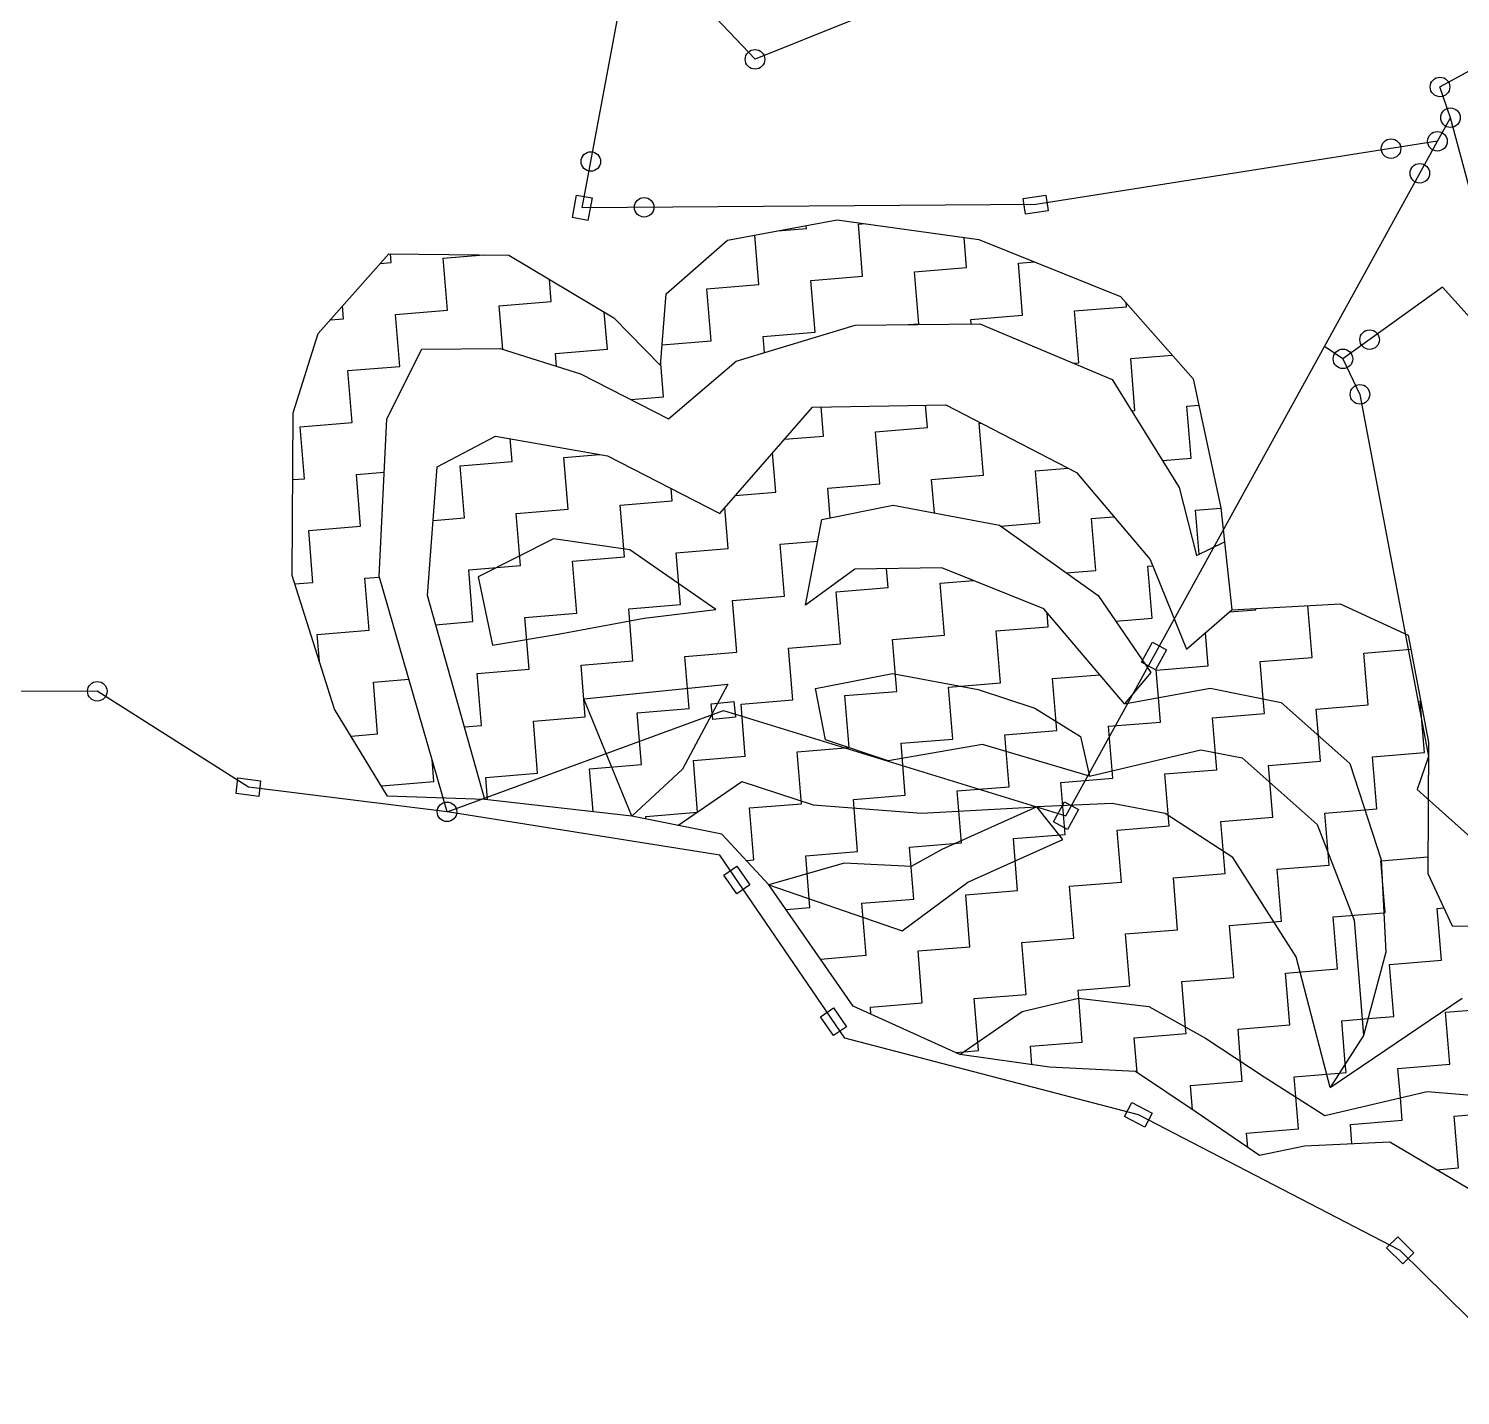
# Model space of a CAD drawing. Header units: metres. Extents: x 307122 to 311809, y 1926082 to 1930533.
# Drawn here: x 310680.9 to 311126, y 1926417.8 to 1926842.7 of the extents above; entities that cross this region are included whole.
import ezdxf

# ---------------------------------------------------------------- set-up
doc = ezdxf.new("R2010")
doc.units = ezdxf.units.M
for name, color, linetype in [('POLY_HATCH', 12, 'Continuous'), ('POLY_PARCEL', 6, 'Continuous'), ('V_BOUND_LINE', 7, 'Continuous')]:
    doc.layers.add(name, color=color, linetype=linetype)

msp = doc.modelspace()

# ---------------------------------------------------------------- linework, layer by layer
for points in [[(310849.97, 1926783.99), (310851.27, 1926790.97), (310856.1, 1926790.07), (310854.8, 1926783.09)], [(310990.11, 1926789.85), (310997.12, 1926790.95), (310997.89, 1926786.1), (310990.88, 1926785)], [(311026.92, 1926645.77), (311030.35, 1926651.99), (311034.65, 1926649.62), (311031.22, 1926643.4)], [(310893.12, 1926632.77), (310900.18, 1926633.53), (310900.7, 1926628.64), (310893.64, 1926627.89)], [(310746.01, 1926609.78), (310753.06, 1926608.9), (310752.45, 1926604.03), (310745.41, 1926604.91)], [(311007.27, 1926599.92), (311003.85, 1926593.7), (310999.54, 1926596.07), (311002.97, 1926602.29)], [(310901.06, 1926573.73), (310897.06, 1926579.59), (310901.12, 1926582.36), (310905.12, 1926576.5)], [(310931.18, 1926538.31), (310935.18, 1926532.44), (310931.12, 1926529.68), (310927.12, 1926535.54)], [(311023.88, 1926508.85), (311030.19, 1926505.59), (311027.93, 1926501.23), (311021.63, 1926504.49)], [(311106.54, 1926467.15), (311111.58, 1926462.16), (311108.13, 1926458.67), (311103.08, 1926463.66)]]:
    msp.add_lwpolyline(points, close=True)
for centre in [(310906.74, 1926833.15), (311119.69, 1926824.57), (311122.94, 1926815.01), (311104.47, 1926805.39), (311118.89, 1926807.67), (310855.71, 1926801.38), (311113.41, 1926797.72), (310872.28, 1926787.16), (311097.8, 1926746.01), (311089.52, 1926740.03), (311094.8, 1926729.01), (310702.27, 1926636.71), (310810.99, 1926599.22)]:
    msp.add_circle(centre, 3.04)
at = {"layer": 'POLY_HATCH'}
for p, q in [((310898.19, 1926776.94), (310932.3, 1926783.29)), ((310932.3, 1926783.29), (310976.31, 1926777.14)), ((310879.13, 1926760.29), (310898.19, 1926776.94)), ((310976.31, 1926777.14), (311020.39, 1926759.46)), ((310770.92, 1926747.87), (310792.86, 1926772.73)), ((310792.86, 1926772.73), (310830.19, 1926772.25)), ((310830.19, 1926772.25), (310862.87, 1926752.75)), ((310877.41, 1926737.97), (310879.13, 1926760.29)), ((311020.39, 1926759.46), (311042.92, 1926733.8)), ((310862.87, 1926752.75), (310877.41, 1926737.97)), ((310900.9, 1926739.33), (310937.9, 1926750.48)), ((310937.9, 1926750.48), (310976.67, 1926750.95)), ((310976.67, 1926750.95), (311017.81, 1926733.58)), ((310763.17, 1926723.27), (310770.92, 1926747.87)), ((310792.26, 1926721.39), (310803.12, 1926743.03)), ((310803.12, 1926743.03), (310827.47, 1926743.23)), ((310827.47, 1926743.23), (310852.49, 1926735.35)), ((310879.81, 1926721.35), (310900.9, 1926739.33)), ((310852.49, 1926735.35), (310879.81, 1926721.35)), ((311017.81, 1926733.58), (311038.61, 1926700.09)), ((311042.92, 1926733.8), (311051.54, 1926693.69)), ((310895.76, 1926691.98), (310924.64, 1926725.03)), ((310924.64, 1926725.03), (310966.1, 1926725.73)), ((310966.1, 1926725.73), (311006.64, 1926704.69)), ((310762.88, 1926672.67), (310763.17, 1926723.27)), ((310789.95, 1926672.48), (310792.26, 1926721.39)), ((310807.93, 1926706.43), (310826.09, 1926716.05)), ((310826.09, 1926716.05), (310860.9, 1926709.88)), ((310804.89, 1926666.48), (310807.93, 1926706.43)), ((310860.9, 1926709.88), (310895.76, 1926691.98)), ((311006.64, 1926704.69), (311029.62, 1926677.7)), ((311038.61, 1926700.09), (311043.96, 1926678.88)), ((310927.51, 1926690.08), (310949.7, 1926694.6)), ((310949.7, 1926694.6), (310982.71, 1926688.29)), ((311051.54, 1926693.69), (311055.02, 1926662.03)), ((310922.47, 1926663.5), (310927.51, 1926690.08)), ((310982.71, 1926688.29), (311013.39, 1926666.44)), ((310844.05, 1926684.13), (310820.66, 1926672.29)), ((310867.81, 1926680.67), (310844.05, 1926684.13)), ((310894.6, 1926662.11), (310867.81, 1926680.67)), ((311043.96, 1926678.88), (311052.69, 1926683.2)), ((310937.8, 1926674.68), (310922.47, 1926663.5)), ((310964.84, 1926675.09), (310937.8, 1926674.68)), ((310996.57, 1926662.36), (310964.84, 1926675.09)), ((311029.62, 1926677.7), (311040.93, 1926649.75)), ((310776.05, 1926631.16), (310762.88, 1926672.67)), ((310810.99, 1926599.22), (310789.95, 1926672.48)), ((310820.66, 1926672.29), (310825.11, 1926651)), ((310822.76, 1926603.05), (310804.89, 1926666.48)), ((311013.39, 1926666.44), (311029.79, 1926642.52)), ((310872.26, 1926659.38), (310894.6, 1926662.11)), ((311021.56, 1926632.83), (310996.57, 1926662.36)), ((311040.93, 1926649.75), (311055.02, 1926662.03)), ((311055.02, 1926662.03), (311088.61, 1926663.9)), ((311088.61, 1926663.9), (311109.84, 1926654.1)), ((310845.58, 1926654.48), (310872.26, 1926659.38)), ((310825.11, 1926651), (310845.58, 1926654.48)), ((311109.84, 1926654.1), (311116.11, 1926620.9)), ((310925.5, 1926637.58), (310949.48, 1926642.25)), ((310949.48, 1926642.25), (310976.07, 1926637.22)), ((311029.79, 1926642.52), (311021.56, 1926632.83)), ((310853.55, 1926634.38), (310898.31, 1926638.96)), ((310898.31, 1926638.96), (310884.23, 1926612.54)), ((310928.61, 1926621.59), (310925.5, 1926637.58)), ((310976.07, 1926637.22), (310993.7, 1926631.44)), ((311021.56, 1926632.83), (311048.24, 1926637.72)), ((311048.24, 1926637.72), (311070.27, 1926633.21)), ((310792.48, 1926604.12), (310776.05, 1926631.16)), ((310868.47, 1926597.93), (310853.55, 1926634.38)), ((310993.7, 1926631.44), (311007.95, 1926622.69)), ((311070.27, 1926633.21), (311091.69, 1926614.22)), ((310948.1, 1926615.07), (310928.61, 1926621.59)), ((310928.61, 1926621.59), (310928.61, 1926621.59)), ((311007.95, 1926622.69), (311010.77, 1926610.29)), ((310977.47, 1926620.19), (310948.1, 1926615.07)), ((311010.77, 1926610.29), (310977.47, 1926620.19)), ((311010.77, 1926610.29), (311045.3, 1926618.53)), ((311045.3, 1926618.53), (311058.15, 1926615.98)), ((311116.11, 1926620.9), (311115.91, 1926580.07)), ((310884.23, 1926612.54), (310868.47, 1926597.93)), ((311058.15, 1926615.98), (311081.5, 1926595.34)), ((311091.69, 1926614.22), (311101.36, 1926584.33)), ((310882.74, 1926595.03), (310902.6, 1926608.63)), ((310902.6, 1926608.63), (310924.85, 1926601.43)), ((310822.76, 1926603.05), (310792.48, 1926604.12)), ((310868.47, 1926597.93), (310822.76, 1926603.05)), ((310924.85, 1926601.43), (310958.47, 1926598.78)), ((310958.47, 1926598.78), (310994.4, 1926600.82)), ((310994.4, 1926600.82), (310964.8, 1926587.57)), ((311017.79, 1926601.84), (310994.4, 1926600.82)), ((311002.46, 1926590.66), (310994.4, 1926600.82)), ((311034.29, 1926598.68), (311017.79, 1926601.84)), ((310896.46, 1926592.24), (310868.47, 1926597.93)), ((311055.27, 1926585.06), (311034.29, 1926598.68)), ((311081.5, 1926595.34), (311092.97, 1926565.6)), ((310911.07, 1926576.58), (310896.46, 1926592.24)), ((310972.86, 1926577.4), (311002.46, 1926590.66)), ((310964.8, 1926587.57), (310955.31, 1926582.28)), ((310934.46, 1926583.27), (310911.07, 1926576.58)), ((310955.31, 1926582.28), (310934.46, 1926583.27)), ((311074.95, 1926554.19), (311055.27, 1926585.06)), ((311101.36, 1926584.33), (311102.81, 1926555.58)), ((310952.44, 1926562.19), (310972.86, 1926577.4)), ((311115.91, 1926580.07), (311123.46, 1926563.83)), ((310937.26, 1926538.79), (310911.07, 1926576.58)), ((310911.07, 1926576.58), (310952.44, 1926562.19)), ((311092.97, 1926565.6), (311095.91, 1926529.75)), ((311123.46, 1926563.83), (311152.79, 1926563.57)), ((311102.81, 1926555.58), (311095.91, 1926529.75)), ((311085.5, 1926513.56), (311074.95, 1926554.19)), ((310989.82, 1926537.16), (311007.33, 1926541.3)), ((311007.33, 1926541.3), (311029.17, 1926538.76)), ((311085.5, 1926513.56), (311126.55, 1926541.28)), ((310970.46, 1926523.77), (310937.26, 1926538.79)), ((310970.46, 1926523.77), (310989.82, 1926537.16)), ((311029.17, 1926538.76), (311046.75, 1926528.85)), ((311046.75, 1926528.85), (311065.05, 1926516.83)), ((311095.91, 1926529.75), (311085.5, 1926513.56)), ((310998.31, 1926519.85), (310970.46, 1926523.77)), ((311025.06, 1926518.49), (310998.31, 1926519.85)), ((311043.86, 1926505.84), (311025.06, 1926518.49)), ((311065.05, 1926516.83), (311083.88, 1926504.86)), ((311083.88, 1926504.86), (311115.72, 1926512.34)), ((311115.72, 1926512.34), (311141.86, 1926510.16)), ((311063.61, 1926492.37), (311043.86, 1926505.84)), ((311104.11, 1926496.58), (311077.58, 1926495.29)), ((311133.05, 1926479.43), (311104.11, 1926496.58)), ((311077.58, 1926495.29), (311063.61, 1926492.37))]:
    msp.add_line(p, q, dxfattribs=at)
at = {"layer": 'POLY_HATCH', "linetype": 'Continuous'}
for p, q in [((310922.75, 1926780.58), (310922.68, 1926781.5)), ((310938.89, 1926781.9), (310940.97, 1926782.07)), ((310940.21, 1926765.77), (310938.89, 1926781.9)), ((310907.94, 1926763.12), (310906.68, 1926778.52)), ((310913.81, 1926779.85), (310922.75, 1926780.58)), ((310972.49, 1926768.41), (310971.72, 1926777.78)), ((310793.65, 1926769.99), (310793.43, 1926772.73)), ((310790.18, 1926769.71), (310793.65, 1926769.99)), ((310809.79, 1926771.31), (310822.42, 1926772.35)), ((310811.11, 1926755.18), (310809.79, 1926771.31)), ((310956.35, 1926767.09), (310972.49, 1926768.41)), ((310988.63, 1926769.74), (310993.72, 1926770.15)), ((310989.95, 1926753.6), (310988.63, 1926769.74)), ((310843.39, 1926757.82), (310842.82, 1926764.71)), ((310924.08, 1926764.44), (310940.21, 1926765.77)), ((310925.4, 1926748.3), (310924.08, 1926764.44)), ((310957.68, 1926750.95), (310956.35, 1926767.09)), ((310891.8, 1926761.79), (310907.94, 1926763.12)), ((310893.12, 1926745.66), (310891.8, 1926761.79)), ((310778.84, 1926752.53), (310778.51, 1926756.47)), ((310794.97, 1926753.85), (310811.11, 1926755.18)), ((310827.25, 1926756.5), (310843.39, 1926757.82)), ((310828.36, 1926742.95), (310827.25, 1926756.5)), ((311006.09, 1926754.92), (311022.23, 1926756.25)), ((311007.41, 1926738.78), (311006.09, 1926754.92)), ((311022.23, 1926756.25), (311022.13, 1926757.48)), ((310774.74, 1926752.19), (310778.84, 1926752.53)), ((310796.3, 1926737.71), (310794.97, 1926753.85)), ((310860.85, 1926743.01), (310859.9, 1926754.52)), ((310954.39, 1926750.68), (310957.68, 1926750.95)), ((310973.81, 1926752.27), (310989.95, 1926753.6)), ((310973.92, 1926750.92), (310973.81, 1926752.27)), ((310909.26, 1926746.98), (310925.4, 1926748.3)), ((310909.67, 1926741.97), (310909.26, 1926746.98)), ((310844.71, 1926741.69), (310860.85, 1926743.01)), ((310845.04, 1926737.7), (310844.71, 1926741.69)), ((310877.9, 1926744.41), (310893.12, 1926745.66)), ((310780.16, 1926736.39), (310796.3, 1926737.71)), ((310878.31, 1926728.19), (310877.46, 1926738.62)), ((311005.79, 1926738.65), (311007.41, 1926738.78)), ((311023.55, 1926740.11), (311036.45, 1926741.17)), ((311024.87, 1926723.97), (311023.55, 1926740.11)), ((310781.48, 1926720.25), (310780.16, 1926736.39)), ((310868.1, 1926727.36), (310878.31, 1926728.19)), ((310928.05, 1926716.03), (310927.31, 1926725.08)), ((310960.32, 1926718.68), (310959.75, 1926725.62)), ((311023.83, 1926723.89), (311024.87, 1926723.97)), ((311041.01, 1926725.29), (311044.68, 1926725.6)), ((311042.34, 1926709.16), (311041.01, 1926725.29)), ((310765.35, 1926718.93), (310781.48, 1926720.25)), ((310976.46, 1926720), (310977.05, 1926720.05)), ((310977.78, 1926703.86), (310976.46, 1926720)), ((310766.67, 1926702.79), (310765.35, 1926718.93)), ((310831.22, 1926708.09), (310830.63, 1926715.24)), ((310915.9, 1926715.03), (310928.05, 1926716.03)), ((310944.19, 1926717.35), (310960.32, 1926718.68)), ((310945.51, 1926701.21), (310944.19, 1926717.35)), ((310847.36, 1926709.41), (310858.42, 1926710.32)), ((310913.23, 1926698.57), (310912.23, 1926710.83)), ((310815.08, 1926706.76), (310831.22, 1926708.09)), ((310816.41, 1926690.62), (310815.08, 1926706.76)), ((310848.68, 1926693.27), (310847.36, 1926709.41)), ((310993.92, 1926705.19), (311004.08, 1926706.02)), ((311033.43, 1926708.43), (311042.34, 1926709.16)), ((310763.05, 1926702.49), (310766.67, 1926702.79)), ((310782.81, 1926704.11), (310791.48, 1926704.83)), ((310784.13, 1926687.98), (310782.81, 1926704.11)), ((310961.65, 1926702.54), (310977.78, 1926703.86)), ((310962.5, 1926692.16), (310961.65, 1926702.54)), ((310995.25, 1926689.05), (310993.92, 1926705.19)), ((310880.96, 1926695.92), (310880.64, 1926699.74)), ((310900.61, 1926697.53), (310913.23, 1926698.57)), ((310929.37, 1926699.89), (310945.51, 1926701.21)), ((310930.13, 1926690.61), (310929.37, 1926699.89)), ((310832.54, 1926691.95), (310848.68, 1926693.27)), ((310864.82, 1926694.6), (310880.96, 1926695.92)), ((310866.14, 1926678.46), (310864.82, 1926694.6)), ((310898.42, 1926681.11), (310897.38, 1926693.83)), ((311043.66, 1926693.02), (311051.54, 1926693.67)), ((311044.79, 1926679.29), (311043.66, 1926693.02)), ((310767.99, 1926686.65), (310784.13, 1926687.98)), ((310806.66, 1926689.83), (310816.41, 1926690.62)), ((310833.87, 1926675.81), (310832.54, 1926691.95)), ((310983.05, 1926688.05), (310995.25, 1926689.05)), ((311011.38, 1926690.37), (311018.34, 1926690.94)), ((311012.71, 1926674.23), (311011.38, 1926690.37)), ((310769.32, 1926670.52), (310767.99, 1926686.65)), ((310882.28, 1926679.78), (310898.42, 1926681.11)), ((310883.61, 1926663.64), (310882.28, 1926679.78)), ((310914.56, 1926682.43), (310926.24, 1926683.39)), ((310915.88, 1926666.29), (310914.56, 1926682.43)), ((310817.73, 1926674.49), (310833.87, 1926675.81)), ((310850.01, 1926677.13), (310866.14, 1926678.46)), ((310851.33, 1926661), (310850.01, 1926677.13)), ((310948.16, 1926668.94), (310947.67, 1926674.83)), ((311028.85, 1926675.56), (311030.43, 1926675.69)), ((311030.17, 1926659.42), (311028.85, 1926675.56)), ((310763.71, 1926670.06), (310769.32, 1926670.52)), ((310785.46, 1926671.84), (310790.03, 1926672.21)), ((310786.78, 1926655.7), (310785.46, 1926671.84)), ((310819.05, 1926658.35), (310817.73, 1926674.49)), ((310964.29, 1926670.26), (310974.74, 1926671.12)), ((310965.62, 1926654.12), (310964.29, 1926670.26)), ((311003.51, 1926673.48), (311012.71, 1926674.23)), ((310899.74, 1926664.97), (310915.88, 1926666.29)), ((310932.02, 1926667.61), (310948.16, 1926668.94)), ((310933.34, 1926651.48), (310932.02, 1926667.61)), ((310867.47, 1926662.32), (310883.61, 1926663.64)), ((310868.79, 1926646.18), (310867.47, 1926662.32)), ((310901.07, 1926648.83), (310899.74, 1926664.97)), ((310997.89, 1926656.77), (310997.53, 1926661.23)), ((311054.3, 1926661.4), (311062.44, 1926662.07)), ((311062.44, 1926662.07), (311062.41, 1926662.44)), ((311079.91, 1926647.25), (311078.59, 1926663.34)), ((310807.45, 1926657.4), (310819.05, 1926658.35)), ((310835.19, 1926659.67), (310851.33, 1926661)), ((310836.52, 1926643.53), (310835.19, 1926659.67)), ((310981.76, 1926655.45), (310997.89, 1926656.77)), ((311018.84, 1926658.49), (311030.17, 1926659.42)), ((310770.64, 1926654.38), (310786.78, 1926655.7)), ((310771.32, 1926646.07), (310770.64, 1926654.38)), ((310949.48, 1926652.8), (310965.62, 1926654.12)), ((310950.8, 1926636.66), (310949.48, 1926652.8)), ((310983.08, 1926639.31), (310981.76, 1926655.45)), ((311047.63, 1926644.61), (311046.79, 1926654.86)), ((310884.93, 1926647.51), (310901.07, 1926648.83)), ((310917.2, 1926650.15), (310933.34, 1926651.48)), ((310918.53, 1926634.02), (310917.2, 1926650.15)), ((311096.04, 1926648.58), (311110.66, 1926649.78)), ((311097.37, 1926632.44), (311096.04, 1926648.58)), ((310820.38, 1926642.21), (310836.52, 1926643.53)), ((310852.65, 1926644.86), (310868.79, 1926646.18)), ((310853.98, 1926628.72), (310852.65, 1926644.86)), ((310886.25, 1926631.37), (310884.93, 1926647.51)), ((311031.49, 1926643.28), (311047.63, 1926644.61)), ((311063.77, 1926645.93), (311079.91, 1926647.25)), ((311064.72, 1926634.35), (311063.77, 1926645.93)), ((310788.1, 1926639.56), (310799.14, 1926640.47)), ((310789.43, 1926623.43), (310788.1, 1926639.56)), ((310821.7, 1926626.07), (310820.38, 1926642.21)), ((310966.94, 1926637.99), (310983.08, 1926639.31)), ((310999.22, 1926640.63), (311013.93, 1926641.84)), ((311000.54, 1926624.5), (310999.22, 1926640.63)), ((311032.19, 1926634.78), (311031.49, 1926643.28)), ((310934.67, 1926635.34), (310950.8, 1926636.66)), ((310935.99, 1926619.2), (310934.67, 1926635.34)), ((310968.27, 1926621.85), (310966.94, 1926637.99)), ((311032.82, 1926627.14), (311032.19, 1926634.78)), ((310870.12, 1926630.04), (310886.25, 1926631.37)), ((310902.39, 1926632.69), (310918.53, 1926634.02)), ((310903.71, 1926616.55), (310902.39, 1926632.69)), ((311065.09, 1926629.79), (311064.72, 1926634.35)), ((311081.23, 1926631.12), (311097.37, 1926632.44)), ((311081.9, 1926622.89), (311081.23, 1926631.12)), ((311113.51, 1926633.76), (311113.68, 1926633.78)), ((311114.83, 1926617.63), (311113.51, 1926633.76)), ((310816.39, 1926625.64), (310821.7, 1926626.07)), ((310837.84, 1926627.4), (310853.98, 1926628.72)), ((310839.16, 1926611.26), (310837.84, 1926627.4)), ((310871.44, 1926613.91), (310870.12, 1926630.04)), ((311016.68, 1926625.82), (311032.82, 1926627.14)), ((311018, 1926609.68), (311016.68, 1926625.82)), ((311048.95, 1926628.47), (311065.09, 1926629.79)), ((311050.28, 1926612.33), (311048.95, 1926628.47)), ((310781.16, 1926622.75), (310789.43, 1926623.43)), ((310952.13, 1926620.53), (310968.27, 1926621.85)), ((310984.4, 1926623.17), (311000.54, 1926624.5)), ((310985.73, 1926607.04), (310984.4, 1926623.17)), ((311082.55, 1926614.98), (311081.9, 1926622.89)), ((310919.85, 1926617.88), (310935.99, 1926619.2)), ((310921.18, 1926601.74), (310919.85, 1926617.88)), ((310953.45, 1926604.39), (310952.13, 1926620.53)), ((311098.69, 1926616.3), (311114.83, 1926617.63)), ((310806.89, 1926608.61), (310806.33, 1926615.45)), ((310855.3, 1926612.58), (310871.44, 1926613.91)), ((310856.39, 1926599.28), (310855.3, 1926612.58)), ((310887.58, 1926615.23), (310903.71, 1926616.55)), ((310888.9, 1926599.09), (310887.58, 1926615.23)), ((311034.14, 1926611.01), (311050.28, 1926612.33)), ((311066.42, 1926613.65), (311082.55, 1926614.98)), ((311067.74, 1926597.52), (311066.42, 1926613.65)), ((311100.01, 1926600.16), (311098.69, 1926616.3)), ((310790.75, 1926607.29), (310806.89, 1926608.61)), ((310823.03, 1926609.94), (310839.16, 1926611.26)), ((310823.6, 1926602.96), (310823.03, 1926609.94)), ((311001.86, 1926608.36), (311018, 1926609.68)), ((311003.19, 1926592.22), (311001.86, 1926608.36)), ((311035.46, 1926594.87), (311034.14, 1926611.01)), ((310790.78, 1926606.91), (310790.75, 1926607.29)), ((310937.31, 1926603.06), (310953.45, 1926604.39)), ((310969.59, 1926605.71), (310985.73, 1926607.04)), ((310970.91, 1926589.57), (310969.59, 1926605.71)), ((310872.76, 1926597.77), (310888.9, 1926599.09)), ((310905.04, 1926600.42), (310921.18, 1926601.74)), ((310906.36, 1926584.28), (310905.04, 1926600.42)), ((310938.64, 1926586.93), (310937.31, 1926603.06)), ((311083.88, 1926598.84), (311096.33, 1926599.86)), ((311096.33, 1926599.86), (311100.01, 1926600.16)), ((310872.82, 1926597.04), (310872.76, 1926597.77)), ((311019.33, 1926593.54), (311035.46, 1926594.87)), ((311051.6, 1926596.19), (311067.74, 1926597.52)), ((311052.93, 1926580.05), (311051.6, 1926596.19)), ((311085.2, 1926582.7), (311083.88, 1926598.84)), ((310987.05, 1926590.9), (311003.19, 1926592.22)), ((310988.37, 1926574.76), (310987.05, 1926590.9)), ((311020.65, 1926577.41), (311019.33, 1926593.54)), ((310922.5, 1926585.6), (310938.64, 1926586.93)), ((310923.82, 1926569.46), (310922.5, 1926585.6)), ((310954.78, 1926588.25), (310970.91, 1926589.57)), ((310956.1, 1926572.11), (310954.78, 1926588.25)), ((310904.06, 1926584.09), (310906.36, 1926584.28)), ((311069.06, 1926581.38), (311085.2, 1926582.7)), ((311070.39, 1926565.24), (311069.06, 1926581.38)), ((311101.34, 1926584.03), (311101.37, 1926584.03)), ((311101.43, 1926582.9), (311101.34, 1926584.03)), ((311101.37, 1926584.03), (311115.94, 1926585.22)), ((311102.66, 1926567.89), (311101.43, 1926582.9)), ((311004.51, 1926576.08), (311020.65, 1926577.41)), ((311036.79, 1926578.73), (311052.93, 1926580.05)), ((311038.11, 1926562.59), (311036.79, 1926578.73)), ((310972.24, 1926573.44), (310988.37, 1926574.76)), ((310973.56, 1926557.3), (310972.24, 1926573.44)), ((311005.84, 1926559.95), (311004.51, 1926576.08)), ((310916.42, 1926568.86), (310923.82, 1926569.46)), ((310939.96, 1926570.79), (310956.1, 1926572.11)), ((310941.28, 1926554.65), (310939.96, 1926570.79)), ((311086.52, 1926566.56), (311102.19, 1926567.85)), ((311102.19, 1926567.85), (311102.66, 1926567.89)), ((311118.8, 1926569.21), (311120.88, 1926569.38)), ((311120.12, 1926553.07), (311118.8, 1926569.21)), ((311054.25, 1926563.92), (311070.39, 1926565.24)), ((311055.57, 1926547.78), (311054.25, 1926563.92)), ((311087.85, 1926550.43), (311086.52, 1926566.56)), ((310989.7, 1926558.62), (311005.84, 1926559.95)), ((311021.97, 1926561.27), (311038.11, 1926562.59)), ((311023.3, 1926545.13), (311021.97, 1926561.27)), ((310927.07, 1926553.48), (310941.28, 1926554.65)), ((310957.42, 1926555.97), (310973.56, 1926557.3)), ((310958.75, 1926539.84), (310957.42, 1926555.97)), ((310991.02, 1926542.48), (310989.7, 1926558.62)), ((311071.71, 1926549.1), (311087.85, 1926550.43)), ((311103.99, 1926551.75), (311120.12, 1926553.07)), ((311105.31, 1926535.61), (311103.99, 1926551.75)), ((311039.44, 1926546.46), (311055.57, 1926547.78)), ((311040.59, 1926532.32), (311039.44, 1926546.46)), ((311073.03, 1926532.97), (311071.71, 1926549.1)), ((310974.88, 1926541.16), (310991.02, 1926542.48)), ((310976, 1926527.6), (310974.88, 1926541.16)), ((311007.16, 1926543.81), (311023.3, 1926545.13)), ((311007.37, 1926541.29), (311007.16, 1926543.81)), ((311008.48, 1926527.67), (311007.37, 1926541.29)), ((310942.61, 1926538.51), (310958.75, 1926539.84)), ((310942.79, 1926536.29), (310942.61, 1926538.51)), ((311121.45, 1926536.94), (311134.68, 1926538.02)), ((311122.77, 1926520.8), (311121.45, 1926536.94)), ((311040.76, 1926530.32), (311040.59, 1926532.32)), ((311056.9, 1926531.64), (311073.03, 1926532.97)), ((311089.17, 1926534.29), (311097.3, 1926534.96)), ((311090.26, 1926520.97), (311089.17, 1926534.29)), ((311097.3, 1926534.96), (311105.31, 1926535.61)), ((311024.62, 1926528.99), (311040.76, 1926530.32)), ((311025.51, 1926518.19), (311024.62, 1926528.99)), ((311057.72, 1926521.65), (311056.9, 1926531.64)), ((310969, 1926524.43), (310971.73, 1926524.66)), ((310971.73, 1926524.66), (310976.21, 1926525.02)), ((310976.21, 1926525.02), (310976, 1926527.6)), ((310992.35, 1926526.35), (311008.48, 1926527.67)), ((310992.82, 1926520.62), (310992.35, 1926526.35)), ((311058.22, 1926515.5), (311057.72, 1926521.65)), ((311090.5, 1926518.15), (311090.26, 1926520.97)), ((311106.63, 1926519.47), (311122.77, 1926520.8)), ((311107.38, 1926510.38), (311106.63, 1926519.47)), ((311042.08, 1926514.18), (311058.22, 1926515.5)), ((311074.36, 1926516.83), (311088.34, 1926517.97)), ((311074.87, 1926510.59), (311074.36, 1926516.83)), ((311088.34, 1926517.97), (311090.5, 1926518.15)), ((311042.7, 1926506.61), (311042.08, 1926514.18)), ((311075.68, 1926500.69), (311074.87, 1926510.59)), ((311107.96, 1926503.34), (311107.38, 1926510.38)), ((311124.1, 1926504.66), (311140.23, 1926505.98)), ((311091.82, 1926502.01), (311107.96, 1926503.34)), ((311092.31, 1926496.01), (311091.82, 1926502.01)), ((311125.42, 1926488.52), (311124.1, 1926504.66)), ((311059.54, 1926499.37), (311075.68, 1926500.69)), ((311059.91, 1926494.89), (311059.54, 1926499.37)), ((311118.65, 1926487.97), (311125.42, 1926488.52))]:
    msp.add_line(p, q, dxfattribs=at)
at = {"layer": 'POLY_PARCEL'}
for p, q in [((310853.04, 1926787.03), (310888.73, 1926978.34)), ((310906.74, 1926833.15), (310879.08, 1926862.5)), ((310936.76, 1926845.19), (310906.74, 1926833.15)), ((311119.69, 1926824.57), (311145.56, 1926838.86)), ((311122.94, 1926815.01), (311119.69, 1926824.57)), ((311118.89, 1926807.67), (311122.94, 1926815.01)), ((311144.18, 1926735.91), (311122.94, 1926815.01)), ((311118.89, 1926807.67), (310994, 1926787.97)), ((311083.78, 1926743.91), (311118.89, 1926807.67)), ((310994, 1926787.97), (310853.04, 1926787.03)), ((311120.42, 1926762.35), (311089.52, 1926740.03)), ((311144.18, 1926735.91), (311120.42, 1926762.35)), ((311003.41, 1926597.99), (311083.78, 1926743.91)), ((311089.52, 1926740.03), (311083.78, 1926743.91)), ((311089.52, 1926740.03), (311094.8, 1926729.01)), ((311094.8, 1926729.01), (311116.13, 1926616.4)), ((310810.99, 1926599.22), (310896.91, 1926630.71)), ((310896.91, 1926630.71), (311003.41, 1926597.99)), ((311116.13, 1926616.4), (311112.6, 1926606.12)), ((311112.6, 1926606.12), (311133.07, 1926587.8))]:
    msp.add_line(p, q, dxfattribs=at)
at = {"layer": 'V_BOUND_LINE'}
for p, q in [((310702.27, 1926636.71), (310576.78, 1926636.59)), ((310749.23, 1926606.9), (310702.27, 1926636.71)), ((310810.99, 1926599.22), (310749.23, 1926606.9)), ((310895.84, 1926585.75), (310810.99, 1926599.22)), ((310934.68, 1926528.82), (310895.84, 1926585.75)), ((311025.91, 1926505.04), (310934.68, 1926528.82)), ((311107.33, 1926462.91), (311025.91, 1926505.04)), ((311152.9, 1926417.83), (311107.33, 1926462.91))]:
    msp.add_line(p, q, dxfattribs=at)

doc.saveas('drawing.dxf')
